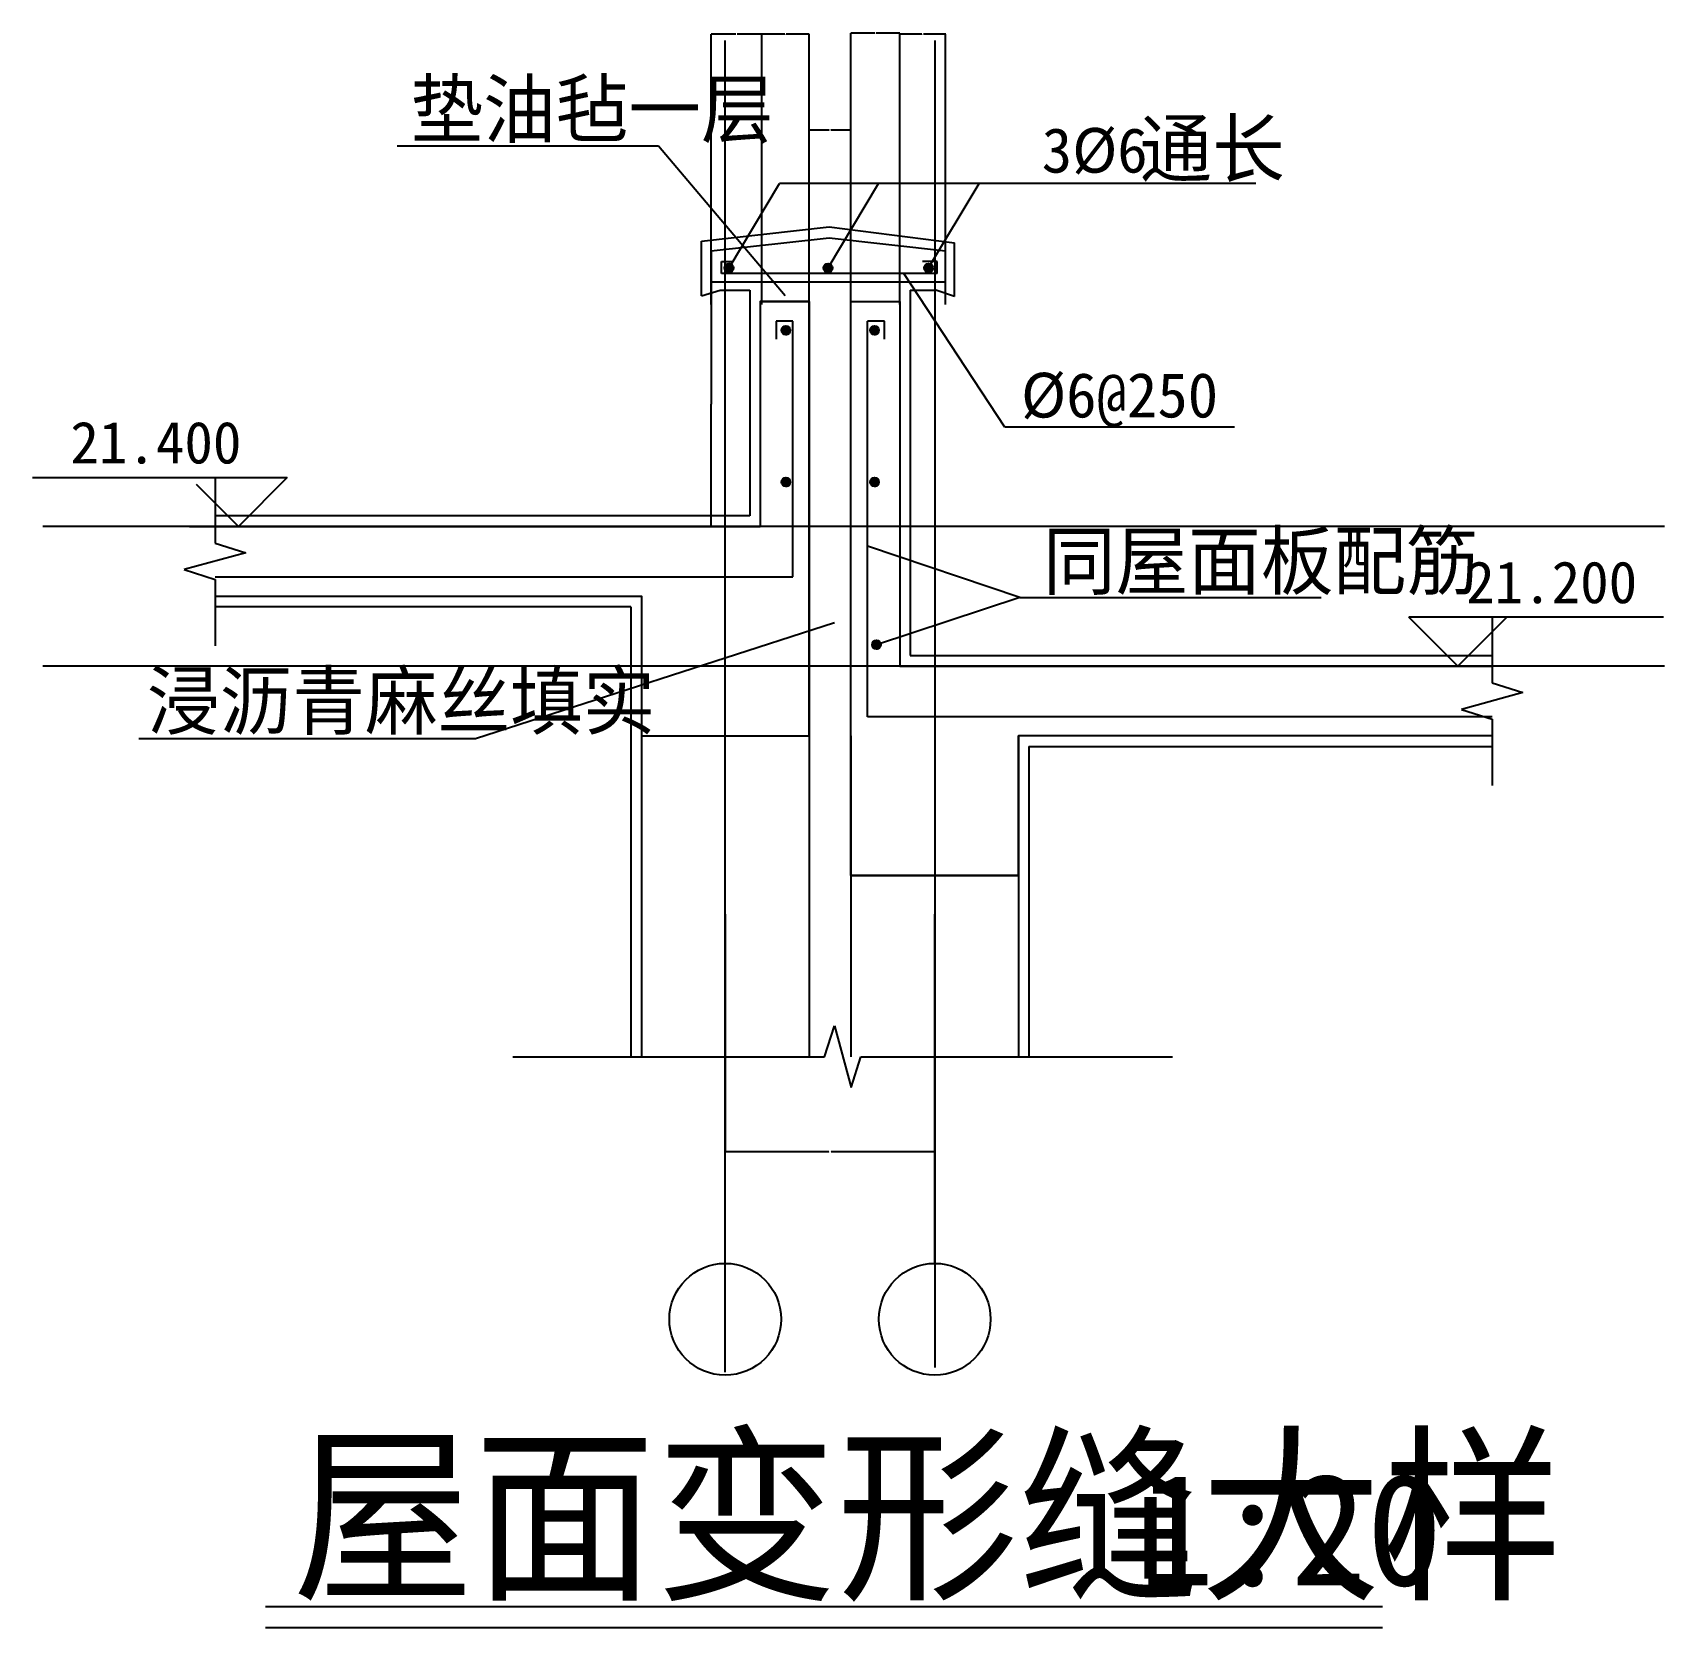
# Model space of a CAD drawing. Header units: metres. Extents: x 18518 to 20855, y 13923 to 16206.
import ezdxf

# ---------------------------------------------------------------- set-up
doc = ezdxf.new("R2010")
doc.units = ezdxf.units.M
for name, color, linetype in [('AXIS', 3, 'Continuous'), ('DOTE', 1, 'Continuous'), ('OTHER', 7, 'Continuous'), ('PUB_DIM', 3, 'Continuous'), ('PUB_TEXT', 7, 'Continuous'), ('PUB_WALL', 255, 'Continuous'), ('S_FLOOR', 2, 'Continuous'), ('S_WALL', 255, 'Continuous')]:
    doc.layers.add(name, color=color, linetype=linetype)
doc.dimstyles.get("Standard").update_dxf_attribs({"dimtxt": 2.5, "dimasz": 2.5, "dimexe": 1.25, "dimexo": 0.625, "dimtad": 1, "dimcen": 2.5, "dimazin": 3, "dimtfac": 1, "dimtmove": 0, "dimatfit": 3})

# ---------------------------------------------------------------- blocks, each defined once
blk = doc.blocks.new('_CLOSEDFILLED')
at = {"color": 0, "linetype": 'BYBLOCK'}
blk.add_solid([(-1, 0.2), (0, 0), (-1, -0.2)], dxfattribs=at)
blk = doc.blocks.new('*D1')
for p, q in [((19509.95, 14943.84), (19509.95, 14603.29)), ((19809.95, 14943.84), (19809.95, 14603.29)), ((19658.45, 14603.29), (19509.7, 14603.29)), ((19810.2, 14603.29), (19661.45, 14603.29))]:
    blk.add_line(p, q)
at = {"layer": 'Defpoints'}
for p in [(19509.95, 14943.84), (19809.95, 14943.84), (19809.95, 14603.29)]:
    blk.add_point(p, dxfattribs=at)
at = {"layer": 'AXIS', "xscale": 0.25, "yscale": 0.25}
blk.add_blockref('_CLOSEDFILLED', (19509.95, 14603.29), dxfattribs=at)
at = {"layer": 'AXIS', "xscale": 0.25, "yscale": 0.25, "rotation": 180}
blk.add_blockref('_CLOSEDFILLED', (19809.95, 14603.29), dxfattribs=at)
at = {"layer": 'AXIS', "insert": (19659.95, 14603.29), "char_height": 1, "attachment_point": 5}
blk.add_mtext('300', dxfattribs=at)
blk = doc.blocks.new('*D2')
for p, q in [((19489.95, 15848.91), (19489.95, 15673.91)), ((19489.7, 15673.91), (19489.45, 15673.91)), ((19489.95, 15498.91), (19489.95, 15673.91)), ((19489.95, 15673.91), (19489.95, 15673.91)), ((19490.2, 15673.91), (19490.45, 15673.91))]:
    blk.add_line(p, q)
at = {"layer": 'Defpoints'}
for p in [(19489.95, 15848.91), (19489.95, 15673.91), (19489.95, 15498.91)]:
    blk.add_point(p, dxfattribs=at)
at = {"layer": 'PUB_DIM', "xscale": 0.25, "yscale": 0.25}
blk.add_blockref('_CLOSEDFILLED', (19489.95, 15673.91), dxfattribs=at)
at = {"layer": 'PUB_DIM', "xscale": 0.25, "yscale": 0.25, "rotation": 180}
blk.add_blockref('_CLOSEDFILLED', (19489.95, 15673.91), dxfattribs=at)
at = {"layer": 'PUB_DIM', "insert": (19489.95, 15675.035), "char_height": 1, "attachment_point": 5}
blk.add_mtext('0', dxfattribs=at)
blk = doc.blocks.new('*D3')
for p, q in [((19489.95, 15892.63), (19489.95, 15870.77)), ((19489.7, 15870.77), (19489.45, 15870.77)), ((19489.95, 15848.91), (19489.95, 15870.77)), ((19489.95, 15870.77), (19489.95, 15870.77)), ((19490.2, 15870.77), (19490.45, 15870.77))]:
    blk.add_line(p, q)
at = {"layer": 'Defpoints'}
for p in [(19489.95, 15892.63), (19489.95, 15870.77), (19489.95, 15848.91)]:
    blk.add_point(p, dxfattribs=at)
at = {"layer": 'PUB_DIM', "xscale": 0.25, "yscale": 0.25}
blk.add_blockref('_CLOSEDFILLED', (19489.95, 15870.77), dxfattribs=at)
at = {"layer": 'PUB_DIM', "xscale": 0.25, "yscale": 0.25, "rotation": 180}
blk.add_blockref('_CLOSEDFILLED', (19489.95, 15870.77), dxfattribs=at)
at = {"layer": 'PUB_DIM', "insert": (19489.95, 15871.895), "char_height": 1, "attachment_point": 5}
blk.add_mtext('45', dxfattribs=at)
blk = doc.blocks.new('*D4')
for p, q in [((19791.68, 16203.34), (19759.7, 16203.34)), ((19759.95, 15816.44), (19759.95, 16203.34)), ((19825.66, 16203.34), (19793.68, 16203.34)), ((19825.41, 15816.44), (19825.41, 16203.34))]:
    blk.add_line(p, q)
at = {"layer": 'Defpoints'}
for p in [(19825.41, 16203.34), (19759.95, 15816.44), (19825.41, 15816.44)]:
    blk.add_point(p, dxfattribs=at)
at = {"layer": 'PUB_DIM', "xscale": 0.25, "yscale": 0.25}
blk.add_blockref('_CLOSEDFILLED', (19759.95, 16203.34), dxfattribs=at)
at = {"layer": 'PUB_DIM', "xscale": 0.25, "yscale": 0.25, "rotation": 180}
blk.add_blockref('_CLOSEDFILLED', (19825.41, 16203.34), dxfattribs=at)
at = {"layer": 'PUB_DIM', "insert": (19792.68, 16203.34), "char_height": 1, "attachment_point": 5}
blk.add_mtext('60', dxfattribs=at)
blk = doc.blocks.new('*D5')
for p, q in [((19723.95, 16205.01), (19689.7, 16205.01)), ((19689.95, 15816.44), (19689.95, 16205.01)), ((19760.2, 16205.01), (19725.95, 16205.01)), ((19759.95, 15816.44), (19759.95, 16205.01))]:
    blk.add_line(p, q)
at = {"layer": 'Defpoints'}
for p in [(19759.95, 16205.01), (19689.95, 15816.44), (19759.95, 15816.44)]:
    blk.add_point(p, dxfattribs=at)
at = {"layer": 'PUB_DIM', "xscale": 0.25, "yscale": 0.25}
blk.add_blockref('_CLOSEDFILLED', (19689.95, 16205.01), dxfattribs=at)
at = {"layer": 'PUB_DIM', "xscale": 0.25, "yscale": 0.25, "rotation": 180}
blk.add_blockref('_CLOSEDFILLED', (19759.95, 16205.01), dxfattribs=at)
at = {"layer": 'PUB_DIM', "insert": (19724.95, 16205.01), "char_height": 1, "attachment_point": 5}
blk.add_mtext('70', dxfattribs=at)
blk = doc.blocks.new('*D6')
for p, q in [((19658.95, 16066.14), (19629.7, 16066.14)), ((19629.95, 15816.44), (19629.95, 16066.14)), ((19690.2, 16066.14), (19660.95, 16066.14)), ((19689.95, 15816.44), (19689.95, 16066.14))]:
    blk.add_line(p, q)
at = {"layer": 'Defpoints'}
for p in [(19689.95, 16066.14), (19629.95, 15816.44), (19689.95, 15816.44)]:
    blk.add_point(p, dxfattribs=at)
at = {"layer": 'PUB_DIM', "xscale": 0.25, "yscale": 0.25}
blk.add_blockref('_CLOSEDFILLED', (19629.95, 16066.14), dxfattribs=at)
at = {"layer": 'PUB_DIM', "xscale": 0.25, "yscale": 0.25, "rotation": 180}
blk.add_blockref('_CLOSEDFILLED', (19689.95, 16066.14), dxfattribs=at)
at = {"layer": 'PUB_DIM', "insert": (19659.95, 16066.14), "char_height": 1, "attachment_point": 5}
blk.add_mtext('60', dxfattribs=at)
blk = doc.blocks.new('*D7')
for p, q in [((19595.065, 16203.34), (19561.93, 16203.34)), ((19562.18, 15816.44), (19562.18, 16203.34)), ((19630.2, 16203.34), (19597.065, 16203.34)), ((19629.95, 15816.44), (19629.95, 16203.34))]:
    blk.add_line(p, q)
at = {"layer": 'Defpoints'}
for p in [(19629.95, 16203.34), (19562.18, 15816.44), (19629.95, 15816.44)]:
    blk.add_point(p, dxfattribs=at)
at = {"layer": 'PUB_DIM', "xscale": 0.25, "yscale": 0.25}
blk.add_blockref('_CLOSEDFILLED', (19562.18, 16203.34), dxfattribs=at)
at = {"layer": 'PUB_DIM', "xscale": 0.25, "yscale": 0.25, "rotation": 180}
blk.add_blockref('_CLOSEDFILLED', (19629.95, 16203.34), dxfattribs=at)
at = {"layer": 'PUB_DIM', "insert": (19596.065, 16203.34), "char_height": 1, "attachment_point": 5}
blk.add_mtext('70', dxfattribs=at)
blk = doc.blocks.new('*D8')
for p, q in [((19525.065, 16203.34), (19489.7, 16203.34)), ((19489.95, 15816.44), (19489.95, 16203.34)), ((19562.43, 16203.34), (19527.065, 16203.34)), ((19562.18, 15816.44), (19562.18, 16203.34))]:
    blk.add_line(p, q)
at = {"layer": 'Defpoints'}
for p in [(19562.18, 16203.34), (19489.95, 15816.44), (19562.18, 15816.44)]:
    blk.add_point(p, dxfattribs=at)
at = {"layer": 'PUB_DIM', "xscale": 0.25, "yscale": 0.25}
blk.add_blockref('_CLOSEDFILLED', (19489.95, 16203.34), dxfattribs=at)
at = {"layer": 'PUB_DIM', "xscale": 0.25, "yscale": 0.25, "rotation": 180}
blk.add_blockref('_CLOSEDFILLED', (19562.18, 16203.34), dxfattribs=at)
at = {"layer": 'PUB_DIM', "insert": (19526.065, 16203.34), "char_height": 1, "attachment_point": 5}
blk.add_mtext('60', dxfattribs=at)

msp = doc.modelspace()

# ---------------------------------------------------------------- hatches: boundary and pattern name
at = {"layer": 'PUB_DIM'}
h = msp.add_hatch(dxfattribs=at)
h.set_pattern_fill('SOLID')
h.paths.add_polyline_path([(19509.11, 15868.77, 1), (19521.7, 15868.77, 1)])
h = msp.add_hatch(dxfattribs=at)
h.set_pattern_fill('SOLID')
h.paths.add_polyline_path([(19650.82, 15868.77, 1), (19663.4, 15868.77, 1)])
h = msp.add_hatch(dxfattribs=at)
h.set_pattern_fill('SOLID')
h.paths.add_polyline_path([(19794.9, 15868.77, 1), (19807.49, 15868.77, 1)])
h = msp.add_hatch(dxfattribs=at)
h.set_pattern_fill('SOLID')
h.paths.add_polyline_path([(19590.57, 15779.51, 1), (19603.16, 15779.51, 1)])
h = msp.add_hatch(dxfattribs=at)
h.set_pattern_fill('SOLID')
h.paths.add_polyline_path([(19717.52, 15779.51, 1), (19730.11, 15779.51, 1)])
h = msp.add_hatch(dxfattribs=at)
h.set_pattern_fill('SOLID')
h.paths.add_polyline_path([(19590.57, 15562.35, 1), (19603.16, 15562.35, 1)])
h = msp.add_hatch(dxfattribs=at)
h.set_pattern_fill('SOLID')
h.paths.add_polyline_path([(19717.52, 15562.35, 1), (19730.11, 15562.35, 1)])
h = msp.add_hatch(dxfattribs=at)
h.set_pattern_fill('SOLID')
h.paths.add_polyline_path([(19720.13, 15329.51, 1), (19732.72, 15329.51, 1)])

# ---------------------------------------------------------------- linework, layer by layer
at = {"layer": 'AXIS'}
for p, q in [((19509.95, 14443.8), (19509.95, 14943.84)), ((19809.95, 14443.8), (19809.95, 14943.84))]:
    msp.add_line(p, q, dxfattribs=at)
for centre in [(19509.95, 14363.8), (19809.95, 14363.8)]:
    msp.add_circle(centre, 80, dxfattribs=at)
at = {"layer": 'DOTE'}
for p, q in [((19509.95, 14287.95), (19509.95, 16194.29)), ((19809.95, 16194.29), (19809.95, 14294.66)), ((20854.83, 15498.91), (18532.77, 15498.91)), ((20854.83, 15298.91), (18532.77, 15298.91))]:
    msp.add_line(p, q, dxfattribs=at)
at = {"layer": 'OTHER'}
for p, q in [((18779.27, 15569.91), (18779.27, 15474.91)), ((18779.27, 15474.91), (18823.27, 15460.91)), ((18823.27, 15460.91), (18735.27, 15436.91)), ((18735.27, 15436.91), (18779.27, 15422.91)), ((18779.27, 15422.91), (18779.27, 15327.91)), ((20608.24, 15369.91), (20608.24, 15274.91)), ((20652.24, 15260.91), (20564.24, 15236.91)), ((20608.24, 15274.91), (20652.24, 15260.91)), ((20564.24, 15236.91), (20608.24, 15222.91)), ((20608.24, 15222.91), (20608.24, 15127.91)), ((19652.22, 14739.63), (19666.22, 14783.63)), ((19666.22, 14783.63), (19690.22, 14695.63)), ((19205.9, 14739.63), (19652.22, 14739.63)), ((19690.22, 14695.63), (19704.22, 14739.63)), ((19704.22, 14739.63), (20150.54, 14739.63))]:
    msp.add_line(p, q, dxfattribs=at)
at = {"layer": 'PUB_DIM'}
for p, q in [((19414.16, 16043.12), (19040.32, 16043.12)), ((19595.64, 15829.02), (19414.16, 16043.12)), ((19515.4, 15868.77), (19587.86, 15989.5)), ((20269.61, 15989.5), (19587.86, 15989.5)), ((19657.11, 15868.77), (19729.57, 15989.5)), ((19801.19, 15868.77), (19873.65, 15989.5)), ((19475.96, 15906.98), (19658.94, 15927.57)), ((19658.94, 15927.57), (19838.38, 15904.95)), ((19475.96, 15828.68), (19475.96, 15906.98)), ((19838.38, 15828.05), (19838.38, 15904.95)), ((19910.36, 15640.86), (19765.81, 15860.83)), ((19475.96, 15828.68), (19502.64, 15836.93)), ((19502.64, 15836.93), (19544.95, 15836.93)), ((19544.95, 15836.93), (19544.95, 15513.91)), ((19774.95, 15836.93), (19774.95, 15313.91)), ((19774.95, 15836.93), (19811.7, 15836.93)), ((19838.38, 15828.05), (19811.7, 15836.93)), ((20239.02, 15640.86), (19910.36, 15640.86)), ((18518.1, 15568.91), (18882.77, 15568.91)), ((18882.77, 15568.91), (18812.77, 15498.91)), ((18812.77, 15498.91), (18752.77, 15558.91)), ((18742.77, 15498.91), (18907.99, 15498.91)), ((19544.95, 15513.91), (18779.27, 15513.91)), ((19931.6, 15396.87), (19713.67, 15470.55)), ((19374.95, 15383.91), (18779.27, 15383.91)), ((19374.95, 15383.91), (19374.95, 14740.03)), ((19931.6, 15396.87), (19726.43, 15329.51)), ((19931.6, 15396.87), (20363.27, 15396.87)), ((19152.14, 15195.07), (19666.44, 15361.39)), ((20559, 15298.91), (20489, 15368.91)), ((20853.66, 15368.91), (20489, 15368.91)), ((20629, 15368.91), (20559, 15298.91)), ((19774.95, 15313.91), (20608.24, 15313.91)), ((20629, 15298.91), (20425.2, 15298.91)), ((18670.07, 15195.07), (19152.14, 15195.07)), ((19944.95, 15183.91), (20608.24, 15183.91)), ((19944.95, 15183.91), (19944.95, 14740.03))]:
    msp.add_line(p, q, dxfattribs=at)
for centre in [(19515.4, 15868.77), (19657.11, 15868.77), (19801.19, 15868.77), (19596.86, 15779.51), (19723.82, 15779.51), (19596.86, 15562.35), (19723.82, 15562.35), (19726.43, 15329.51)]:
    msp.add_circle(centre, 6.29, dxfattribs=at)
at = {"layer": 'PUB_TEXT'}
for points in [[(18851.67, 13952.74), (20451.07, 13952.74)], [(18851.67, 13922.74), (20451.07, 13922.74)]]:
    msp.add_lwpolyline(points, dxfattribs=at)
at = {"layer": 'PUB_WALL'}
msp.add_lwpolyline([(19825.4, 15848.91), (19825.4, 15892.63), (19658.84, 15911.45), (19489.95, 15892.63), (19489.95, 15848.91)], close=True, dxfattribs=at)
for points in [[(18779.27, 15398.91), (19389.95, 15398.91), (19389.95, 15198.91), (19629.95, 15198.91), (19629.95, 15398.91), (19629.95, 15820.87), (19559.95, 15820.87), (19559.95, 15498.91), (18779.27, 15498.91)], [(20608.24, 15198.91), (19929.95, 15198.91), (19929.95, 14998.91), (19689.95, 14998.91), (19689.95, 15198.91), (19689.95, 15820.87), (19759.95, 15820.87), (19759.95, 15298.91), (20608.24, 15298.91)], [(19389.95, 15198.91), (19389.95, 14740.03)], [(19629.95, 15198.91), (19629.95, 14740.03)], [(19689.95, 15198.91), (19689.95, 14739.63)], [(19929.95, 15198.91), (19929.95, 14740.03)], [(19689.95, 14998.91), (19689.95, 14739.63)], [(19929.95, 14998.91), (19929.95, 14740.03)]]:
    msp.add_lwpolyline(points, dxfattribs=at)
at = {"layer": 'S_FLOOR'}
for p, q in [((19658.84, 15911.45), (19489.95, 15892.63)), ((19489.95, 15892.63), (19489.95, 15848.91)), ((19825.4, 15892.63), (19658.84, 15911.45)), ((19825.4, 15848.91), (19825.4, 15892.63)), ((19504.4, 15878.25), (19520.79, 15878.25)), ((19504.4, 15860.83), (19504.4, 15878.25)), ((19813.25, 15878.25), (19792.55, 15878.25)), ((19813.25, 15860.83), (19813.25, 15878.25)), ((19489.95, 15848.91), (19825.4, 15848.91)), ((19813.25, 15860.83), (19504.4, 15860.83)), ((19559.95, 15820.87), (19559.95, 15498.91)), ((19559.95, 15820.87), (19629.95, 15820.87)), ((19629.95, 15820.87), (19629.95, 15198.91)), ((19689.95, 14998.91), (19689.95, 15820.87)), ((19689.95, 15820.87), (19759.95, 15820.87)), ((19759.95, 15820.87), (19759.95, 15298.91)), ((19606.55, 15792.82), (19582.78, 15792.82)), ((19582.78, 15792.82), (19582.78, 15766.97)), ((19606.55, 15426.64), (19606.55, 15792.82)), ((19713.67, 15225.97), (19713.67, 15792.82)), ((19738.04, 15792.82), (19713.67, 15792.82)), ((19738.04, 15766.97), (19738.04, 15792.82)), ((18779.27, 15498.91), (19559.95, 15498.91)), ((18779.27, 15426.64), (19606.55, 15426.64)), ((18779.27, 15398.91), (19389.95, 15398.91)), ((19389.95, 15398.91), (19389.95, 15198.91)), ((19759.95, 15298.91), (20608.24, 15298.91)), ((20608.24, 15225.97), (19713.67, 15225.97)), ((19389.95, 15198.91), (19629.95, 15198.91)), ((20608.24, 15198.91), (19929.95, 15198.91)), ((19929.95, 14998.91), (19929.95, 15198.91)), ((19689.95, 14998.91), (19929.95, 14998.91))]:
    msp.add_line(p, q, dxfattribs=at)
at = {"layer": 'S_WALL'}
for p, q in [((19389.95, 15198.91), (19389.95, 14740.03)), ((19629.95, 15198.91), (19629.95, 14740.03)), ((19689.95, 14998.91), (19689.95, 14739.63)), ((19929.95, 14998.91), (19929.95, 14740.03))]:
    msp.add_line(p, q, dxfattribs=at)

# ---------------------------------------------------------------- texts
at = {"layer": 'PUB_DIM'}
for s, p in [('21.400', (18572.2, 15588.91)), ('21.200', (20571, 15388.91))]:
    msp.add_text(s, height=60, dxfattribs=at).set_placement(p)
at = {"layer": 'PUB_TEXT'}
for s, height, p in [('垫油毡一层', 80, (19059.26, 16056.17)), ('通长', 80, (20103.17, 15999.72)), ('3%%c6', 64, (19963.21, 16005.27)), ('%%c6@250', 64, (19933.54, 15654.77)), ('同屋面板配筋', 80, (19964.94, 15409.66)), ('浸沥青麻丝填实', 80, (18682.01, 15209.14)), ('屋面变形缝大样', 200, (18890.06, 13982.74)), ('1:20', 160, (20101.84, 13982.74))]:
    msp.add_text(s, height=height, dxfattribs=at).set_placement(p)

# ---------------------------------------------------------------- dimensions: what is measured, and where the dimension line sits
at = {"layer": 'AXIS'}
dim = msp.add_linear_dim(base=(19809.95, 14603.29), p1=(19809.95, 14943.84), p2=(19509.95, 14943.84), dimstyle='Standard', dxfattribs=at)
dim.commit()
dim.dimension.update_dxf_attribs({"geometry": '*D1', "text_midpoint": (19659.95, 14603.29)})
at = {"layer": 'PUB_DIM'}
for base, p1, p2, text, picture, middle in [((19562.18, 16203.34), (19562.18, 15816.44), (19489.95, 15816.44), '60', '*D8', (19526.065, 16203.34)), ((19629.95, 16203.34), (19629.95, 15816.44), (19562.18, 15816.44), '70', '*D7', (19596.065, 16203.34)), ((19825.41, 16203.34), (19825.41, 15816.44), (19759.95, 15816.44), '60', '*D4', (19792.68, 16203.34)), ((19489.95, 15870.77), (19489.95, 15848.91), (19489.95, 15892.63), '45', '*D3', (19489.95, 15871.895))]:
    dim = msp.add_linear_dim(base=base, p1=p1, p2=p2, text=text, dimstyle='Standard', dxfattribs=at)
    dim.commit()
    dim.dimension.update_dxf_attribs({"geometry": picture, "text_midpoint": middle})
for base, p1, p2, picture, middle in [((19759.95, 16205.01), (19759.95, 15816.44), (19689.95, 15816.44), '*D5', (19724.95, 16205.01)), ((19689.95, 16066.14), (19689.95, 15816.44), (19629.95, 15816.44), '*D6', (19659.95, 16066.14)), ((19489.95, 15673.91), (19489.95, 15498.91), (19489.95, 15848.91), '*D2', (19489.95, 15675.035))]:
    dim = msp.add_linear_dim(base=base, p1=p1, p2=p2, dimstyle='Standard', dxfattribs=at)
    dim.commit()
    dim.dimension.update_dxf_attribs({"geometry": picture, "text_midpoint": middle})

doc.saveas('drawing.dxf')
